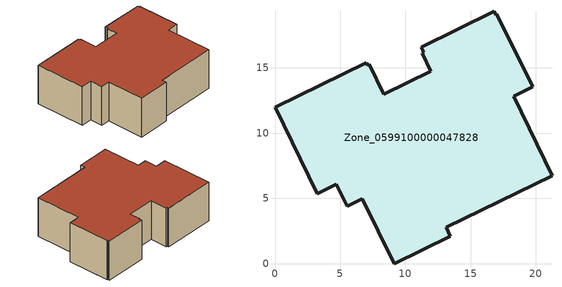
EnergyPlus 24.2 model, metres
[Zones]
Zone_0599100000047828
 floor ground (C_G): 8.33,12.99 11.95,14.76 11.29,16.12 11.39,16.18 11.21,16.59 16.8,19.33 16.93,19.08 17.01,19.12 19.74,13.56 18.29,12.82 21.23,6.75 13.11,2.77 13.44,2.1 9.14,0 6.7,4.98 5.52,4.4 4.69,6.07 3.25,5.37 0,11.97 6.97,15.38 7.07,15.2 7.22,15.27 z0
 wall outside (C_F): 6.7,4.98 9.14,0 13.44,2.1 13.11,2.77 21.23,6.75 18.29,12.82 19.74,13.56 17.01,19.12 16.93,19.08 16.8,19.33 11.21,16.59 11.39,16.18 11.29,16.12 11.95,14.76 8.33,12.99 7.22,15.27 7.07,15.2 6.97,15.38 0,11.97 3.25,5.37 4.69,6.07 5.52,4.4 6.7,4.98 z0:5.93
 roof outside (C_R): 16.8,19.33 11.21,16.59 11.39,16.18 11.29,16.12 11.95,14.76 8.33,12.99 7.22,15.27 7.07,15.2 6.97,15.38 0,11.97 3.25,5.37 4.69,6.07 5.52,4.4 6.7,4.98 9.14,0 13.44,2.1 13.11,2.77 21.23,6.75 18.29,12.82 19.74,13.56 17.01,19.12 16.93,19.08 z5.93
[BUILDING]
Pand.0599100000047828: North Axis=0; Terrain=City; Loads Convergence Tolerance Value=0.04; Temperature Convergence Tolerance Value=0.4; Solar Distribution=FullExterior; Maximum Number of Warmup Days=25; Minimum Number of Warmup Days=1
[Site:Location]
Rotterdam.The.Hague.AP_ZH_NLD Design_Conditions: Latitude=51.96; Longitude=4.45; Time Zone=1; Elevation=-4.5
[SITE:GROUNDTEMPERATURE:BUILDINGSURFACE]
18, 18, 18, 18, 18, 18, 18, 18, 18, 18, 18, 18
[MATERIAL] Thermal Absorptance=0.9; Solar Absorptance=0.7; Visible Absorptance=0.7
Name | Roughness | Thickness | Conductivity | Density | Specific Heat
G.D.1965-1974 | MediumSmooth | 0.15 | 0.882353 | 540 | 1210
F.D.1965-1974 | Rough | 0.3 | 0.697674 | 1920 | 840
R.D.1965-1974 | MediumRough | 0.2 | 0.232558 | 1500 | 1000
[CONSTRUCTION]
C_G: G.D.1965-1974
C_F: F.D.1965-1974
C_R: R.D.1965-1974
[ZONE]
Zone_0599100000047828: Type=1; Multiplier=1; Ceiling Height=Autocalculate; Volume=Autocalculate; Floor Area=autocalculate; Part of Total Floor Area=Yes
[ZONEINFILTRATION:DESIGNFLOWRATE]
Infil_Zone_0599100000047828: Zone or ZoneList or Space or SpaceList=Zone_0599100000047828; Schedule=AlwaysOn; Design Flow Rate Calculation Method=Flow/Area; Flow Rate per Floor Area=0.0042; Constant Term Coefficient=1; Temperature Term Coefficient=0; Velocity Term Coefficient=0; Velocity Squared Term Coefficient=0
[HVACTEMPLATE:ZONE:IDEALLOADSAIRSYSTEM]
Zone_0599100000047828: Maximum Heating Supply Air Temperature=50; Minimum Cooling Supply Air Temperature=13; Maximum Heating Supply Air Humidity Ratio=0.0156; Minimum Cooling Supply Air Humidity Ratio=0.0077; Heating Limit=NoLimit; Cooling Limit=NoLimit; Dehumidification Control Type=ConstantSensibleHeatRatio; Cooling Sensible Heat Ratio=0.7; Dehumidification Setpoint=60; Humidification Control Type=None; Humidification Setpoint=30; Outdoor Air Method=None; Outdoor Air Flow Rate per Person=0.00944; Outdoor Air Flow Rate per Zone Floor Area=0; Outdoor Air Flow Rate per Zone=0; Demand Controlled Ventilation Type=None; Outdoor Air Economizer Type=NoEconomizer; Heat Recovery Type=None; Sensible Heat Recovery Effectiveness=0.7; Latent Heat Recovery Effectiveness=0.65
[ZONECONTROL:THERMOSTAT]
ThermostatControl_Zone_0599100000047828: Zone or ZoneList=Zone_0599100000047828; Control Type Schedule=DualSetpointControlType; Control 1=Thermostat_Zone_0599100000047828; Temperature Difference Between Cutout And Setpoint=0
[THERMOSTATSETPOINT:DUALSETPOINT]
Thermostat_Zone_0599100000047828: Heating Setpoint Temperature Schedule=HeatingSetpoint_Zone_0599100000047828; Cooling Setpoint Temperature Schedule=CoolingSetpoint_Zone_0599100000047828
[SCHEDULE:COMPACT]
HeatingSetpoint_Zone_0599100000047828: Through: 12/31, For: AllDays, Until: 24:00, 21
CoolingSetpoint_Zone_0599100000047828: Through: 12/31, For: AllDays, Until: 24:00, 24
DualSetpointControlType: Through: 12/31, For: AllDays, Until: 24:00, 4
AlwaysOn: Through: 12/31, For: AllDays, Until: 24:00, 1
